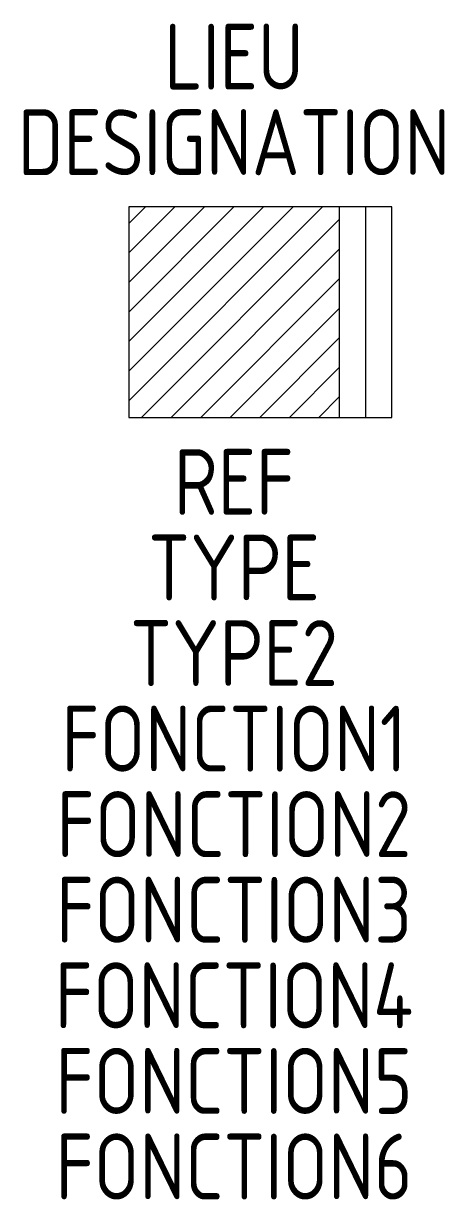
# Model space of a CAD drawing. Header units: millimetres. Extents: x -8 to 8, y -37.7 to 7.
import ezdxf
from ezdxf.enums import TextEntityAlignment as Align

# ---------------------------------------------------------------- set-up
doc = ezdxf.new("R2010")
doc.units = ezdxf.units.MM
for name, color, linetype in [('SYMB_FIL_FIN', 1, 'Continuous'), ('SYMB_TXT_NOM', 3, 'Continuous'), ('SYMBOLE', 3, 'Continuous')]:
    doc.layers.add(name, color=color, linetype=linetype)
doc.styles.add('NET2_5', font='isocp.shx', dxfattribs={"width": 0.9, "height": 2.5})

msp = doc.modelspace()

# ---------------------------------------------------------------- linework, layer by layer
at = {"layer": 'SYMB_FIL_FIN'}
for p, q in [((-4, -0.632), (-3.368, 0)), ((-4, -1.755), (-2.245, 0)), ((-4, -2.877), (-1.123, 0)), ((-4, -4), (0, 0)), ((-4, -5.123), (1.123, 0)), ((-4, -6.245), (2.245, 0)), ((-4, -7.368), (3.368, 0)), ((-3.51, -8), (4, -0.49)), ((-2.387, -8), (4, -1.613)), ((-1.265, -8), (4, -2.735)), ((-0.142, -8), (4, -3.858)), ((0.98, -8), (4, -4.98)), ((2.103, -8), (4, -6.103)), ((3.225, -8), (4, -7.225))]:
    msp.add_line(p, q, dxfattribs=at)
at = {"layer": 'SYMBOLE'}
for p, q in [((4, 0), (4, -8)), ((5, 0), (5, -8))]:
    msp.add_line(p, q, dxfattribs=at)
msp.add_lwpolyline([(-4, -8), (6, -8), (6, 0), (-4, 0)], close=True, dxfattribs=at)

# ---------------------------------------------------------------- texts
at = {"layer": 'SYMB_TXT_NOM', "style": 'NET2_5', "width": 0.9, "flags": 8}
for tag, p in [('LIEU', (0, 4.45)), ('DESIGNATION', (0, 1.2)), ('REF', (0, -11.7)), ('TYPE', (0, -14.95)), ('TYPE2', (0, -18.2)), ('FONCTION1', (0, -21.45)), ('FONCTION2', (0, -24.7)), ('FONCTION3', (0, -27.95)), ('FONCTION4', (0, -31.2)), ('FONCTION5', (0, -34.45)), ('FONCTION6', (0, -37.7))]:
    msp.add_attdef(tag, text='', height=2.5, dxfattribs=at).set_placement(p, align=Align.CENTER)

doc.saveas('drawing.dxf')
